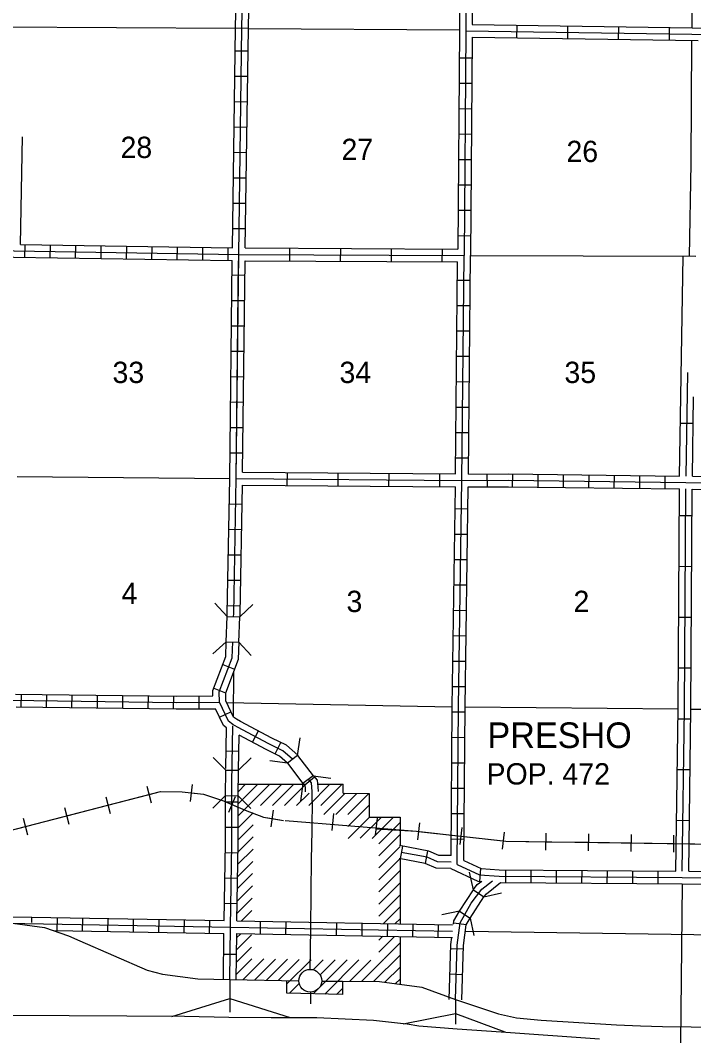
# Model space of a CAD drawing. Extents: x 1172052 to 1638052, y 15900200 to 16275684.
# Drawn here: x 1354759 to 1370566, y 15948542 to 15972432 of the extents above; entities that cross this region are included whole.
import ezdxf

# ---------------------------------------------------------------- set-up
doc = ezdxf.new("R2010")
doc.units = 0
for name, color, linetype in [('L10', 7, 'Continuous'), ('L13', 7, 'Continuous'), ('L14', 7, 'Continuous'), ('L15', 7, 'Continuous'), ('L16', 7, 'Continuous'), ('L18', 7, 'Continuous'), ('L3', 7, 'Continuous'), ('L4', 7, 'Continuous'), ('L5', 7, 'Continuous'), ('L8', 7, 'Continuous'), ('L9', 7, 'Continuous')]:
    doc.layers.add(name, color=color, linetype=linetype)

msp = doc.modelspace()

# ---------------------------------------------------------------- linework, layer by layer
at = {"layer": 'L10'}
msp.add_line((1354764, 15967169), (1354812, 15969693), dxfattribs=at)
msp.add_lwpolyline([(1370266, 15963598), (1370320, 15966896)], dxfattribs=at)
at = {"layer": 'L13'}
for p, q in [((1370528, 15972259), (1370545, 15977284)), ((1349537, 15972313), (1359812, 15972246)), ((1360112, 15972244), (1365070, 15972212)), ((1365327, 15966910), (1370620, 15966894)), ((1359763, 15957128), (1359753, 15956093)), ((1359601, 15956414), (1364899, 15956314)), ((1365199, 15956310), (1370199, 15956262)), ((1370499, 15956260), (1375631, 15956226)), ((1370296, 15952152), (1370258, 15948419)), ((1365208, 15951041), (1375396, 15950892))]:
    msp.add_line(p, q, dxfattribs=at)
for points in [[(1370470, 15966894), (1370505, 15969068), (1370526, 15971960)], [(1354687, 15961721), (1359676, 15961672)]]:
    msp.add_lwpolyline(points, dxfattribs=at)
at = {"layer": 'L15'}
for p, q in [((1358794, 15954488), (1358749, 15954091)), ((1357731, 15954447), (1357832, 15954060)), ((1356763, 15954196), (1356864, 15953809)), ((1359804, 15954200), (1359649, 15953831)), ((1355795, 15953945), (1355896, 15953558)), ((1360698, 15953885), (1360636, 15953490)), ((1362112, 15953806), (1362068, 15953408)), ((1354827, 15953695), (1354928, 15953307)), ((1363133, 15953693), (1363089, 15953296)), ((1364129, 15953583), (1364085, 15953186)), ((1365123, 15953474), (1365079, 15953076)), ((1366116, 15953364), (1366073, 15952966)), ((1367097, 15953344), (1367091, 15952944)), ((1368097, 15953329), (1368091, 15952929)), ((1369097, 15953314), (1369091, 15952914)), ((1370097, 15953299), (1370091, 15952899))]:
    msp.add_line(p, q, dxfattribs=at)
for points in [[(1356814, 15954003), (1357782, 15954253)], [(1357782, 15954253), (1358046, 15954322), (1358555, 15954314), (1358771, 15954290)], [(1358771, 15954290), (1359062, 15954257), (1359526, 15954100), (1359727, 15954015)], [(1355846, 15953752), (1356814, 15954003)], [(1359727, 15954015), (1360040, 15953884), (1360471, 15953719), (1360667, 15953688)], [(1353910, 15953250), (1354878, 15953501), (1355846, 15953752)], [(1360667, 15953688), (1360936, 15953645)], [(1360976, 15953638), (1364058, 15953390), (1364107, 15953384)], [(1364107, 15953384), (1365101, 15953275)], [(1365101, 15953275), (1366094, 15953165)], [(1366094, 15953165), (1366155, 15953158), (1367094, 15953144)], [(1367094, 15953144), (1368094, 15953129)], [(1368094, 15953129), (1369094, 15953114)], [(1369094, 15953114), (1370094, 15953099)], [(1370094, 15953099), (1371093, 15953084)]]:
    msp.add_lwpolyline(points, dxfattribs=at)
at = {"layer": 'L16'}
for p, q in [((1359876, 15954494), (1361392, 15954494)), ((1359877, 15954039), (1360331, 15954494)), ((1359881, 15954326), (1360048, 15954494)), ((1360223, 15954102), (1360614, 15954494)), ((1360397, 15953994), (1360897, 15954494)), ((1360680, 15953994), (1361180, 15954494)), ((1360963, 15953994), (1361440, 15954471)), ((1361528, 15953994), (1362028, 15954494)), ((1361745, 15954493), (1361745, 15954494)), ((1361753, 15954494), (1362338, 15954494)), ((1361811, 15953994), (1362311, 15954494)), ((1362340, 15954281), (1362338, 15954494)), ((1361245, 15953994), (1361536, 15954285)), ((1361885, 15953785), (1362381, 15954280)), ((1362165, 15953782), (1362661, 15954278)), ((1362340, 15954281), (1362948, 15954275)), ((1362450, 15953784), (1362941, 15954275)), ((1362948, 15954275), (1362950, 15953722)), ((1359873, 15953753), (1360223, 15954102)), ((1362451, 15953502), (1362949, 15954000)), ((1359873, 15953470), (1360223, 15953820)), ((1359874, 15953188), (1360223, 15953537)), ((1362453, 15953221), (1362954, 15953722)), ((1362738, 15953223), (1363235, 15953720)), ((1362950, 15953722), (1363676, 15953718)), ((1363019, 15953221), (1363516, 15953719)), ((1363176, 15953096), (1363676, 15953596)), ((1363676, 15953718), (1363676, 15953048)), ((1363176, 15952812), (1363676, 15953313)), ((1359871, 15952902), (1360224, 15953255)), ((1359866, 15952614), (1360222, 15952970)), ((1363175, 15952529), (1363676, 15953030)), ((1359855, 15952320), (1360217, 15952682)), ((1363175, 15952246), (1363676, 15952747)), ((1363676, 15952743), (1363674, 15951217)), ((1359852, 15952034), (1360212, 15952394)), ((1363175, 15951963), (1363675, 15952464)), ((1359848, 15951747), (1360207, 15952107)), ((1363175, 15951680), (1363675, 15952181)), ((1363174, 15951397), (1363675, 15951897)), ((1359846, 15951463), (1360202, 15951819)), ((1363285, 15951224), (1363674, 15951614)), ((1359950, 15951284), (1360197, 15951531)), ((1363562, 15951219), (1363674, 15951331)), ((1359833, 15950602), (1360187, 15950956)), ((1359837, 15950888), (1359933, 15950984)), ((1363173, 15950548), (1363546, 15950920)), ((1363174, 15950831), (1363268, 15950925)), ((1363674, 15950917), (1363673, 15949797)), ((1359830, 15950315), (1360182, 15950668)), ((1363301, 15950392), (1363674, 15950765)), ((1363053, 15949862), (1363673, 15950482)), ((1359826, 15950029), (1360194, 15950396)), ((1359980, 15949900), (1360472, 15950391)), ((1360258, 15949895), (1360750, 15950387)), ((1360536, 15949890), (1361028, 15950382)), ((1360814, 15949885), (1361306, 15950377)), ((1361016, 15949804), (1361584, 15950372)), ((1361632, 15950138), (1361866, 15950372)), ((1361633, 15949572), (1362431, 15950371)), ((1361794, 15950017), (1362149, 15950371)), ((1361909, 15949566), (1362709, 15950366)), ((1362495, 15949869), (1362988, 15950362)), ((1362774, 15949865), (1363295, 15950387)), ((1363318, 15949843), (1363673, 15950199)), ((1361016, 15949587), (1361016, 15949882)), ((1361080, 15949586), (1361305, 15949811)), ((1362185, 15949559), (1362321, 15949695)), ((1362325, 15949871), (1362325, 15949556)), ((1362325, 15949556), (1361016, 15949587))]:
    msp.add_line(p, q, dxfattribs=at)
msp.add_circle((1361565, 15949878), 268, dxfattribs=at)
at = {"layer": 'L18'}
for p, q in [((1359612, 15958436), (1359325, 15958745)), ((1359910, 15958425), (1360219, 15958712)), ((1359590, 15957840), (1359612, 15958436)), ((1359612, 15958436), (1359910, 15958425)), ((1359888, 15957829), (1359910, 15958425)), ((1359590, 15957840), (1359281, 15957552)), ((1359590, 15957840), (1359888, 15957829)), ((1359888, 15957829), (1360176, 15957520)), ((1361269, 15955168), (1361325, 15955586)), ((1359582, 15954824), (1359287, 15955125)), ((1359880, 15954821), (1360181, 15955116)), ((1361032, 15954987), (1360614, 15955043)), ((1361269, 15955168), (1361032, 15954987)), ((1361032, 15954987), (1361394, 15954513)), ((1361269, 15955168), (1361631, 15954694)), ((1359575, 15954227), (1359582, 15954824)), ((1359582, 15954824), (1359880, 15954821)), ((1359873, 15954224), (1359880, 15954821)), ((1361394, 15954513), (1361339, 15954095)), ((1361631, 15954694), (1361394, 15954513)), ((1361631, 15954694), (1362050, 15954639)), ((1359575, 15954227), (1359274, 15953932)), ((1359575, 15954227), (1359873, 15954224)), ((1359873, 15954224), (1360168, 15953923)), ((1365394, 15952015), (1365305, 15952428)), ((1365070, 15951514), (1365394, 15952015)), ((1365320, 15951352), (1365644, 15951853)), ((1365394, 15952015), (1365644, 15951853)), ((1365644, 15951853), (1366057, 15951942)), ((1365070, 15951514), (1364657, 15951425)), ((1365070, 15951514), (1365320, 15951352)), ((1365320, 15951352), (1365409, 15950940))]:
    msp.add_line(p, q, dxfattribs=at)
at = {"layer": 'L3'}
for p, q in [((1363568, 15949811), (1363673, 15949916)), ((1364975, 15949108), (1364973, 15948860))]:
    msp.add_line(p, q, dxfattribs=at)
for points in [[(1354575, 15951228), (1355323, 15951128), (1355890, 15950936), (1356153, 15950817), (1357736, 15950130), (1358093, 15950034), (1358925, 15949923), (1359675, 15949905), (1361298, 15949877)], [(1359675, 15949905), (1359680, 15949458)], [(1361834, 15949872), (1362324, 15949871), (1363191, 15949860), (1364181, 15949730), (1364977, 15949437)], [(1358316, 15949041), (1359680, 15949458), (1361090, 15949014)], [(1359680, 15949458), (1359674, 15949142)], [(1364977, 15949437), (1364975, 15949108)], [(1364977, 15949437), (1365982, 15949102), (1366410, 15949004), (1366985, 15948955), (1368758, 15948845), (1369321, 15948820), (1369834, 15948808), (1374567, 15948747)], [(1363746, 15948867), (1364975, 15949108), (1366130, 15948678)]]:
    msp.add_lwpolyline(points, dxfattribs=at)
at = {"layer": 'L4'}
for points in [[(1361563, 15950145), (1361582, 15951097), (1361584, 15951956), (1361594, 15952722), (1361611, 15953397), (1361611, 15953742), (1361617, 15953839), (1361607, 15954320)], [(1361570, 15949607), (1361574, 15949336), (1361574, 15949336)]]:
    msp.add_lwpolyline(points, dxfattribs=at)
at = {"layer": 'L5'}
for points in [[(1343368, 15949106), (1343994, 15949107), (1349119, 15949099), (1358611, 15949044)], [(1358616, 15949044), (1359655, 15949022), (1360644, 15949018), (1361717, 15949012), (1363049, 15948953), (1363824, 15948867)], [(1363837, 15948865), (1364117, 15948822), (1365011, 15948752), (1366051, 15948681), (1368359, 15948515)]]:
    msp.add_lwpolyline(points, dxfattribs=at)
at = {"layer": 'L8'}
for p, q in [((1360111, 15972242), (1359813, 15972248)), ((1365070, 15972212), (1365028, 15967062)), ((1365368, 15972034), (1365327, 15966910)), ((1360103, 15971707), (1359805, 15971712)), ((1365065, 15971553), (1365364, 15971551)), ((1360095, 15971111), (1359796, 15971115)), ((1365061, 15970956), (1365359, 15970954)), ((1360086, 15970514), (1359788, 15970519)), ((1365056, 15970360), (1365354, 15970357)), ((1360077, 15969918), (1359779, 15969922)), ((1365051, 15969763), (1365349, 15969761)), ((1360069, 15969321), (1359771, 15969326)), ((1365046, 15969167), (1365344, 15969164)), ((1360060, 15968725), (1359762, 15968729)), ((1365041, 15968570), (1365339, 15968568)), ((1360052, 15968128), (1359753, 15968132)), ((1365036, 15967973), (1365335, 15967971)), ((1360043, 15967532), (1359745, 15967536)), ((1365031, 15967377), (1365330, 15967374)), ((1354764, 15967169), (1359737, 15967090)), ((1354864, 15966868), (1354869, 15967167)), ((1355461, 15966859), (1355465, 15967157)), ((1356057, 15966849), (1356062, 15967148)), ((1356654, 15966840), (1356658, 15967138)), ((1357250, 15966830), (1357255, 15967129)), ((1357847, 15966821), (1357851, 15967119)), ((1358443, 15966811), (1358448, 15967109)), ((1359040, 15966802), (1359044, 15967100)), ((1359636, 15966792), (1359641, 15967090)), ((1365277, 15961778), (1365327, 15966909)), ((1359676, 15961673), (1359734, 15966790)), ((1359978, 15961820), (1360034, 15966786)), ((1364977, 15961779), (1365025, 15966762)), ((1360029, 15966442), (1359731, 15966445)), ((1365022, 15966334), (1365320, 15966331)), ((1360022, 15965845), (1359724, 15965849)), ((1365016, 15965738), (1365315, 15965735)), ((1360015, 15965249), (1359717, 15965252)), ((1365011, 15965141), (1365309, 15965138)), ((1360009, 15964652), (1359710, 15964655)), ((1365005, 15964544), (1365303, 15964542)), ((1360002, 15964055), (1359704, 15964059)), ((1364999, 15963948), (1365297, 15963945)), ((1359995, 15963459), (1359697, 15963462)), ((1364993, 15963351), (1365291, 15963348)), ((1359988, 15962862), (1359690, 15962866)), ((1364987, 15962755), (1365286, 15962752)), ((1359982, 15962266), (1359683, 15962269)), ((1364982, 15962158), (1365280, 15962155)), ((1365723, 15961480), (1365722, 15961778)), ((1366317, 15961480), (1366321, 15961778)), ((1366913, 15961472), (1366917, 15961771)), ((1367510, 15961465), (1367514, 15961763)), ((1368106, 15961457), (1368110, 15961755)), ((1368703, 15961449), (1368707, 15961748)), ((1369300, 15961442), (1369303, 15961740)), ((1369896, 15961434), (1369900, 15961732)), ((1359666, 15961077), (1359964, 15961072)), ((1364967, 15960966), (1365265, 15960961)), ((1359655, 15960480), (1359953, 15960475)), ((1364958, 15960369), (1365257, 15960365)), ((1359644, 15959884), (1359943, 15959879)), ((1364950, 15959773), (1365248, 15959768)), ((1359634, 15959287), (1359932, 15959282)), ((1364941, 15959176), (1365239, 15959172)), ((1359623, 15958691), (1359921, 15958686)), ((1364932, 15958579), (1365231, 15958575)), ((1364924, 15957983), (1365222, 15957979)), ((1364915, 15957386), (1365214, 15957382)), ((1359511, 15957305), (1359790, 15957199)), ((1359299, 15956747), (1359578, 15956642)), ((1364907, 15956790), (1365205, 15956786)), ((1354778, 15956311), (1354782, 15956609)), ((1355375, 15956303), (1355379, 15956602)), ((1355971, 15956296), (1355975, 15956594)), ((1356568, 15956288), (1356572, 15956586)), ((1357164, 15956280), (1357168, 15956579)), ((1357761, 15956273), (1357765, 15956571)), ((1358357, 15956265), (1358361, 15956563)), ((1358956, 15956266), (1358955, 15956565)), ((1359435, 15956066), (1359704, 15956194)), ((1364899, 15956192), (1365197, 15956190)), ((1360207, 15955481), (1360348, 15955744)), ((1360741, 15955205), (1360873, 15955472)), ((1364894, 15955596), (1365192, 15955593)), ((1359591, 15955277), (1359889, 15955271)), ((1364889, 15954999), (1365187, 15954997)), ((1361439, 15954476), (1361668, 15954666)), ((1364884, 15954403), (1365182, 15954400)), ((1359575, 15954081), (1359874, 15954080)), ((1364879, 15953806), (1365177, 15953804)), ((1359574, 15953484), (1359873, 15953484)), ((1363681, 15952743), (1363736, 15953036)), ((1364874, 15953209), (1365172, 15953207)), ((1359571, 15952890), (1359870, 15952885)), ((1364267, 15952633), (1364322, 15952927)), ((1365548, 15952213), (1365569, 15952511)), ((1366153, 15952182), (1366155, 15952480)), ((1366750, 15952178), (1366752, 15952476)), ((1367346, 15952174), (1367348, 15952472)), ((1367943, 15952169), (1367945, 15952468)), ((1368539, 15952165), (1368541, 15952464)), ((1369136, 15952161), (1369138, 15952459)), ((1369732, 15952157), (1369735, 15952455)), ((1370450, 15952450), (1375300, 15952396)), ((1359561, 15952294), (1359859, 15952289)), ((1359551, 15951697), (1359849, 15951692)), ((1354577, 15951378), (1359543, 15951291)), ((1355024, 15951370), (1355022, 15951246)), ((1355620, 15951359), (1355615, 15951061)), ((1356217, 15951349), (1356212, 15951050)), ((1356813, 15951338), (1356808, 15951040)), ((1357410, 15951328), (1357404, 15951029)), ((1358006, 15951317), (1358001, 15951019)), ((1358603, 15951307), (1358597, 15951008)), ((1359199, 15951296), (1359194, 15950998)), ((1359843, 15951286), (1364908, 15951195)), ((1360392, 15951275), (1360387, 15950977)), ((1360989, 15951264), (1360983, 15950966)), ((1362182, 15951243), (1362176, 15950945)), ((1362778, 15951233), (1362773, 15950934)), ((1363375, 15951222), (1363369, 15950924)), ((1363971, 15951211), (1363966, 15950913)), ((1364568, 15951201), (1364562, 15950902)), ((1364934, 15951242), (1365229, 15951201)), ((1355548, 15951061), (1359539, 15950991)), ((1359525, 15949907), (1359539, 15950991)), ((1359825, 15949903), (1359838, 15950986)), ((1359838, 15950986), (1364903, 15950895)), ((1359533, 15950504), (1359831, 15950500)), ((1364860, 15950634), (1365158, 15950626)), ((1364844, 15950037), (1365142, 15950029))]:
    msp.add_line(p, q, dxfattribs=at)
for points in [[(1360021, 15977511), (1364688, 15977476), (1364926, 15977207), (1365256, 15976286), (1365230, 15974319), (1365220, 15972186), (1365177, 15966911)], [(1359812, 15972248), (1359857, 15974480), (1359870, 15977364)], [(1359962, 15972245), (1360007, 15974478), (1360020, 15977361)], [(1360112, 15972242), (1360157, 15974476), (1360170, 15977360)], [(1360170, 15977360), (1364620, 15977327), (1364794, 15977129), (1365105, 15976261), (1365080, 15974320), (1365070, 15972212)], [(1365117, 15977118), (1365406, 15976311), (1365380, 15974318), (1365370, 15972334)], [(1349387, 15972314), (1349361, 15967081), (1354611, 15967022), (1359885, 15966937)], [(1359737, 15967090), (1359812, 15972247)], [(1359885, 15966937), (1359962, 15972245)], [(1360037, 15967086), (1360112, 15972243)], [(1352390, 15966897), (1354609, 15966872), (1359734, 15966790)], [(1359826, 15961671), (1359885, 15966937)], [(1365018, 15952612), (1365049, 15956312), (1365126, 15961628), (1365177, 15966911)], [(1359826, 15961671), (1359884, 15966787)], [(1359616, 15958437), (1359618, 15958500), (1359676, 15961674)], [(1359766, 15958431), (1359768, 15958496), (1359826, 15961671)], [(1359766, 15958431), (1359768, 15958496), (1359826, 15961671)], [(1359826, 15961671), (1365126, 15961628)], [(1365277, 15961778), (1366218, 15961780), (1370236, 15961729)], [(1370536, 15961724), (1372993, 15961685), (1373677, 15961683)], [(1359916, 15958426), (1359918, 15958492), (1359973, 15961520)], [(1364870, 15952819), (1364899, 15956313), (1364973, 15961479)], [(1365126, 15961628), (1366217, 15961630), (1370384, 15961577), (1372992, 15961535), (1373825, 15961533), (1375708, 15961508), (1377094, 15961465), (1380926, 15961388)], [(1365169, 15952706), (1365199, 15956310), (1365273, 15961478)], [(1365273, 15961478), (1366217, 15961480), (1370233, 15961429)], [(1370533, 15961424), (1372990, 15961385), (1373824, 15961383), (1375432, 15961362)], [(1359280, 15956567), (1359278, 15956693), (1359581, 15957494), (1359594, 15957840)], [(1359751, 15955893), (1359644, 15955973), (1359433, 15956417), (1359428, 15956667), (1359730, 15957463), (1359744, 15957834)], [(1359831, 15956021), (1359764, 15956071), (1359583, 15956452), (1359579, 15956641), (1359879, 15957433), (1359894, 15957828)], [(1338674, 15956701), (1344107, 15956631), (1347143, 15956617), (1354517, 15956464), (1358416, 15956413), (1359433, 15956417)], [(1354642, 15956612), (1358417, 15956563), (1359280, 15956567)], [(1354664, 15956312), (1358416, 15956263), (1359339, 15956267)], [(1359600, 15955818), (1359525, 15955875), (1359339, 15956267)], [(1338278, 15955986), (1342165, 15955136), (1344742, 15954655), (1351572, 15953327), (1352079, 15953195), (1352736, 15953118), (1353228, 15953119), (1353637, 15953180), (1358046, 15954322), (1358555, 15954314), (1359062, 15954257), (1359526, 15954100), (1360040, 15953884), (1360471, 15953719), (1360936, 15953645)], [(1361270, 15955176), (1361007, 15955407), (1360663, 15955577), (1359929, 15955969), (1359831, 15956021)], [(1359582, 15954859), (1359600, 15955818)], [(1359675, 15949905), (1359690, 15951138), (1359724, 15953096), (1359723, 15953688), (1359726, 15954530), (1359751, 15955863)], [(1361150, 15955082), (1360923, 15955281), (1360594, 15955443), (1359859, 15955837), (1359751, 15955893)], [(1359881, 15954822), (1359897, 15955646)], [(1361031, 15954987), (1360839, 15955155), (1360526, 15955310), (1359897, 15955646)], [(1361457, 15954317), (1361455, 15954412), (1361448, 15954463), (1361401, 15954518)], [(1361607, 15954320), (1361604, 15954424), (1361591, 15954526), (1361521, 15954609)], [(1361757, 15954324), (1361754, 15954435), (1361733, 15954588), (1361647, 15954692)], [(1359543, 15951291), (1359574, 15953098), (1359573, 15953688), (1359575, 15954220)], [(1359843, 15951286), (1359874, 15953095), (1359873, 15953688), (1359875, 15954224)], [(1363109, 15953446), (1364058, 15953390), (1366155, 15953158), (1376970, 15952996)], [(1364872, 15952817), (1364586, 15952822), (1364351, 15952922), (1363661, 15953051)], [(1364870, 15952667), (1364554, 15952672), (1364307, 15952778), (1363701, 15952891)], [(1364867, 15952517), (1364522, 15952523), (1364264, 15952633), (1363656, 15952747)], [(1365018, 15952612), (1365540, 15952363), (1365998, 15952332), (1370298, 15952302), (1375572, 15952243), (1376980, 15952224), (1377922, 15952155), (1378431, 15952216), (1379249, 15952365), (1379582, 15952370), (1380263, 15952170), (1380813, 15952156)], [(1365169, 15952706), (1365578, 15952511), (1366003, 15952482), (1370150, 15952453)], [(1364867, 15952517), (1365501, 15952216), (1365588, 15952210)], [(1364977, 15949437), (1365012, 15950716), (1365084, 15951238), (1365340, 15951699), (1365594, 15952029), (1365846, 15952226)], [(1365396, 15952018), (1365487, 15952136), (1365595, 15952220)], [(1365649, 15951856), (1365701, 15951923), (1366034, 15952182)], [(1366034, 15952182), (1370296, 15952152), (1375419, 15952094)], [(1364928, 15951205), (1364939, 15951287), (1365067, 15951516)], [(1354425, 15951231), (1359690, 15951138), (1364906, 15951045)], [(1365127, 15949433), (1365161, 15950703), (1365229, 15951190), (1365319, 15951352)], [(1364827, 15949441), (1364862, 15950728), (1364886, 15950903)]]:
    msp.add_lwpolyline(points, dxfattribs=at)
at = {"layer": 'L9'}
for p, q in [((1366415, 15972318), (1366411, 15972019)), ((1367608, 15972300), (1367604, 15972002)), ((1368801, 15972283), (1368797, 15971985)), ((1369994, 15972266), (1369990, 15971968)), ((1365368, 15972034), (1370676, 15971957)), ((1360037, 15967086), (1365028, 15967062)), ((1361079, 15967080), (1361078, 15966782)), ((1362272, 15967074), (1362271, 15966776)), ((1363465, 15967069), (1363464, 15966770)), ((1364659, 15967063), (1364657, 15966764)), ((1360034, 15966786), (1365025, 15966762)), ((1370555, 15962963), (1370257, 15962968)), ((1359978, 15961820), (1364977, 15961779)), ((1361020, 15961810), (1361018, 15961512)), ((1362213, 15961801), (1362211, 15961502)), ((1363406, 15961791), (1363404, 15961493)), ((1364600, 15961781), (1364597, 15961483)), ((1359973, 15961520), (1364973, 15961479)), ((1370229, 15960804), (1370528, 15960802)), ((1370222, 15959611), (1370520, 15959609)), ((1370214, 15958418), (1370512, 15958416)), ((1370206, 15957225), (1370504, 15957223)), ((1370196, 15956032), (1370495, 15956029)), ((1370181, 15954839), (1370479, 15954836)), ((1370166, 15953646), (1370464, 15953642))]:
    msp.add_line(p, q, dxfattribs=at)
for points in [[(1365220, 15972186), (1370527, 15972109), (1375785, 15972042), (1381038, 15971971)], [(1365370, 15972334), (1370529, 15972259), (1373347, 15972223)], [(1359885, 15966937), (1365177, 15966911)], [(1370425, 15964159), (1370386, 15961726)], [(1370236, 15961729), (1370266, 15963598)], [(1370536, 15961724), (1370566, 15963593)], [(1370150, 15952453), (1370199, 15956262), (1370233, 15961429)], [(1370300, 15952451), (1370349, 15956260), (1370383, 15961428)], [(1370450, 15952450), (1370499, 15956259), (1370533, 15961424)]]:
    msp.add_lwpolyline(points, dxfattribs=at)

# ---------------------------------------------------------------- texts
at = {"layer": 'L14'}
for s, p in [('28', (1357110, 15969199)), ('27', (1362298, 15969151)), ('26', (1367580, 15969104)), ('33', (1356922, 15963915)), ('34', (1362251, 15963915)), ('35', (1367533, 15963915)), ('4', (1357134, 15958725)), ('3', (1362416, 15958537)), ('2', (1367745, 15958537))]:
    msp.add_text(s, height=500, rotation=0, dxfattribs=at).set_placement(p)
at = {"layer": 'L16'}
for s, height, p in [('PRESHO', 600, (1365725, 15955345)), ('POP. 472', 500, (1365703, 15954487))]:
    msp.add_text(s, height=height, rotation=0, dxfattribs=at).set_placement(p)

doc.saveas('drawing.dxf')
